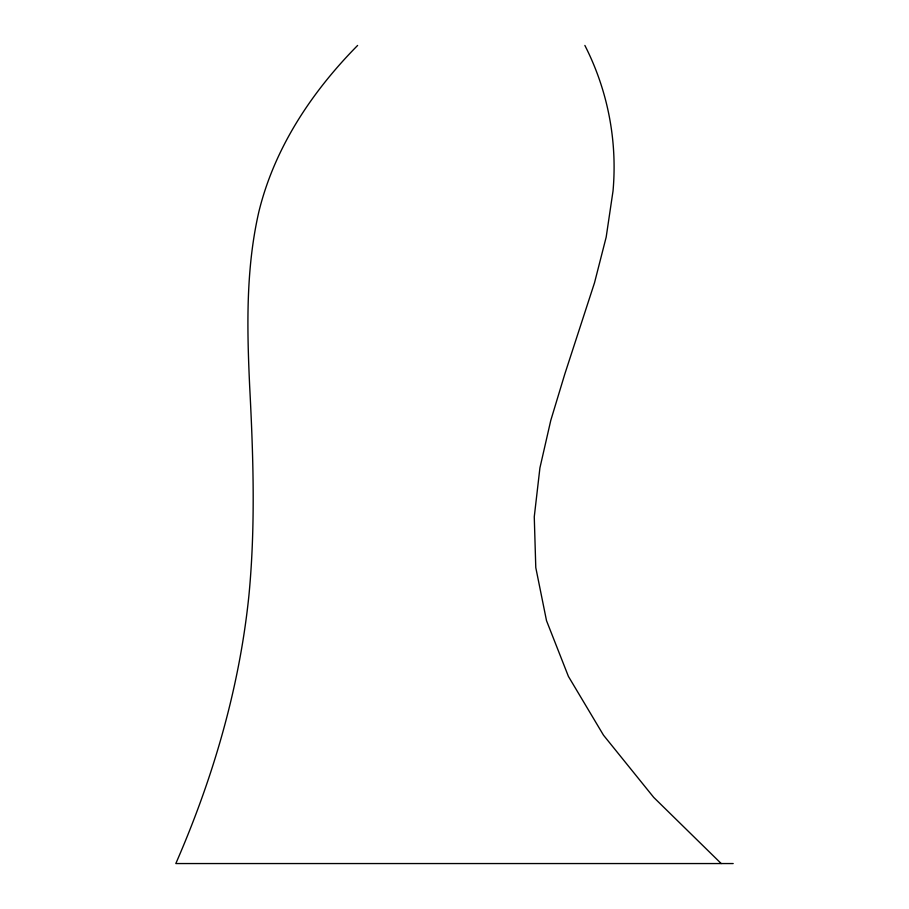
<?xml version="1.0" encoding="UTF-8"?>
<svg xmlns="http://www.w3.org/2000/svg" width="909" height="909" viewBox="0 0 909 909"><rect width="100%" height="100%" fill="white"/><g stroke="black" fill="none" stroke-linecap="round" stroke-linejoin="round"><path stroke-width="1.36" d="M357.612 45.45C311.821 91.786 274.529 147.769 258.895 211.627C245.714 268.894 246.964 328.001 249.668 386.325C253.304 455.863 255.588 525.675 248.952 595.111C239.499 687.931 213.058 778.206 175.812 863.55L733.188 863.55M721.212 863.55L653.764 797.443L603.496 735.188L568.409 676.398L546.514 620.677L535.787 567.614L534.265 516.812L539.923 467.885L550.774 420.412L564.819 374.008L594.509 282.801L606.167 237.192L613.018 191.049A267.825 267.825 0 0 0 584.873 45.439"/></g></svg>
